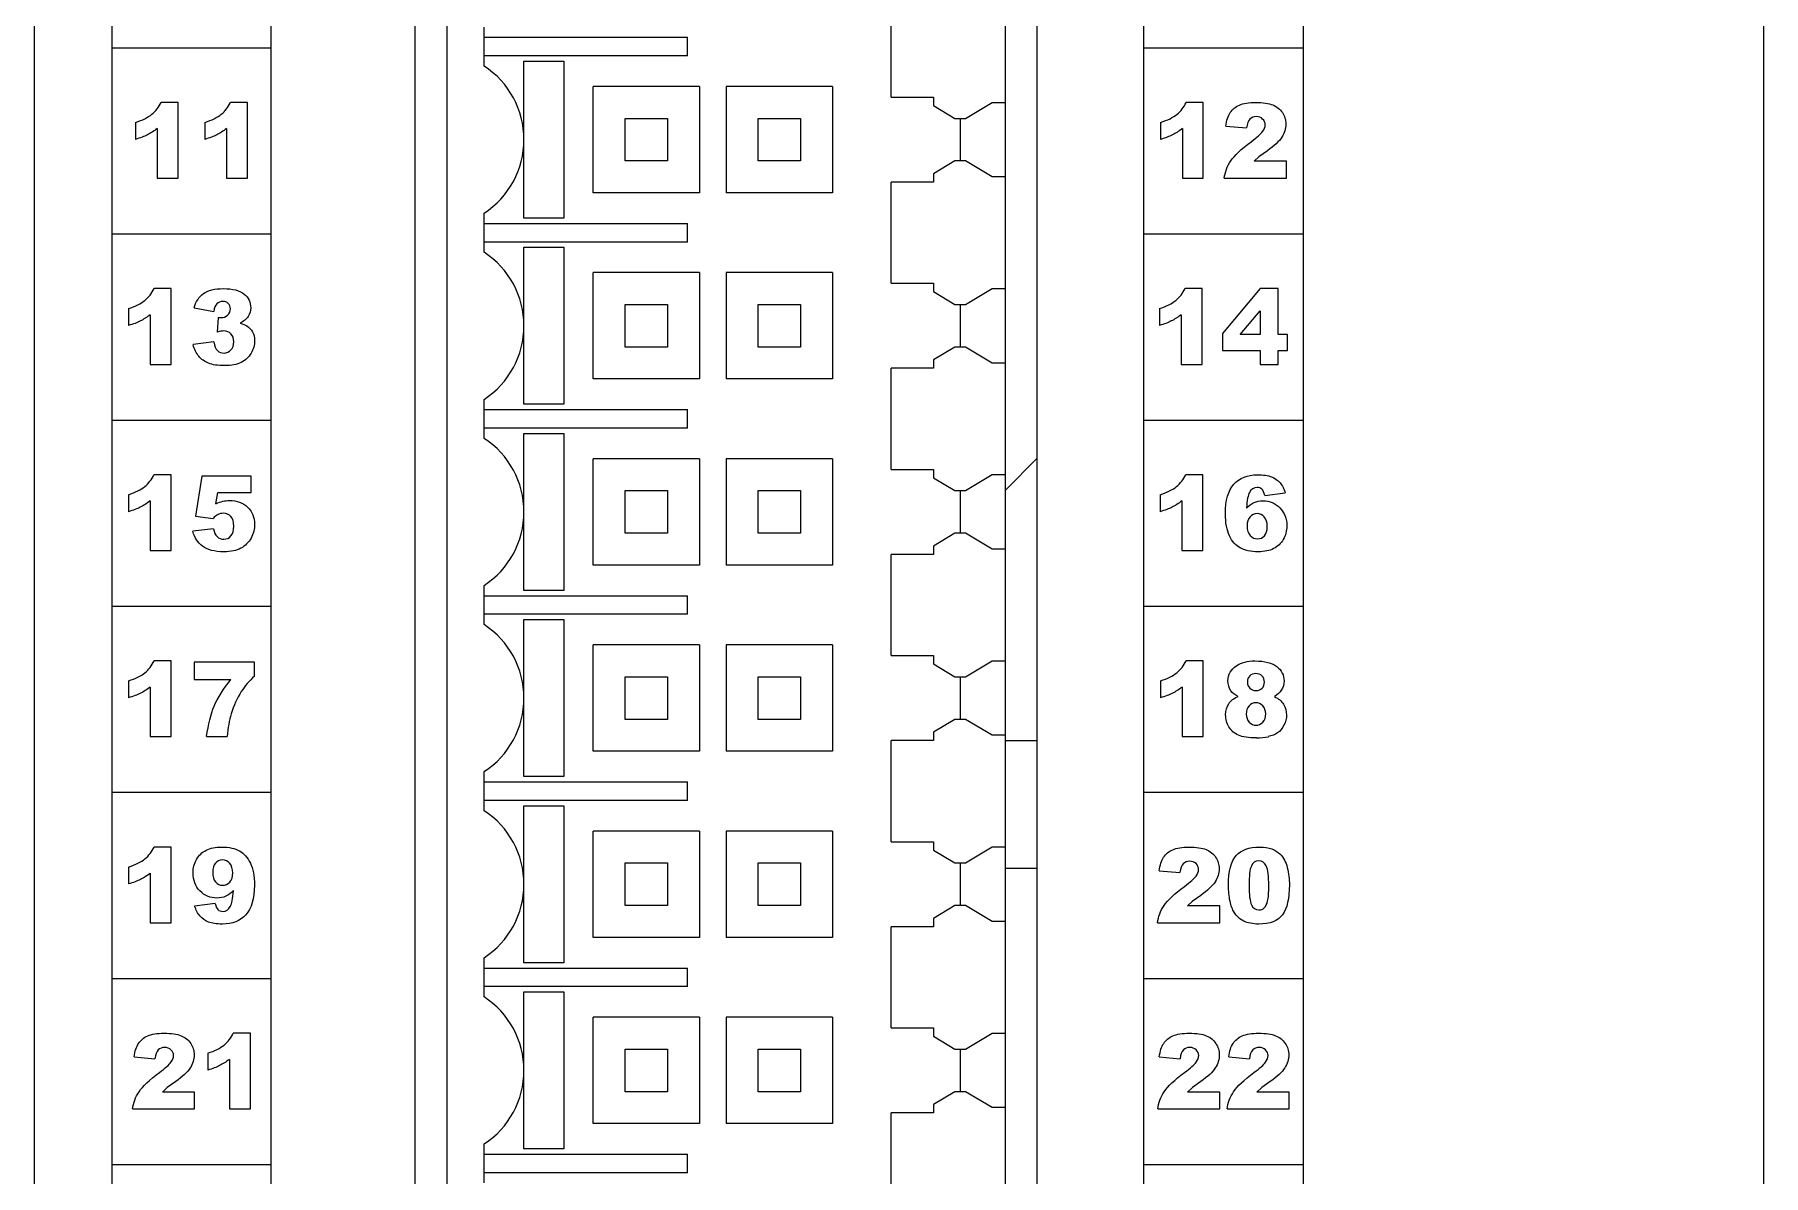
# Model space of a CAD drawing. Header units: millimetres. Extents: x 108 to 140, y 34 to 164.
# Drawn here: x 107.98 to 140.48, y 77.71 to 99.16 of the extents above; entities that cross this region are included whole.
import ezdxf

# ---------------------------------------------------------------- set-up
doc = ezdxf.new("R2010")
doc.units = ezdxf.units.MM
doc.header["$LTSCALE"] = 16.335
doc.layers.get('0').update_dxf_attribs({"linetype": 'CONTINUOUS'})

msp = doc.modelspace()

# ---------------------------------------------------------------- linework, layer by layer
at = {"linetype": 'Continuous'}
for p, q in [((107.976, 40.163), (107.976, 125.963)), ((140.476, 125.963), (140.476, 40.163)), ((115.726, 119.938), (115.726, 49.938)), ((126.226, 49.938), (126.226, 119.938)), ((115.126, 119.513), (115.126, 50.313)), ((126.826, 50.313), (126.826, 119.513)), ((109.426, 116.413), (109.426, 53.413)), ((112.426, 53.413), (112.426, 116.413)), ((128.826, 53.413), (128.826, 116.413)), ((131.826, 116.413), (131.826, 53.413)), ((124.076, 97.988), (124.076, 99.888)), ((116.426, 98.571), (116.426, 99.305)), ((109.426, 98.913), (112.426, 98.913)), ((116.426, 99.113), (120.251, 99.113)), ((120.251, 98.763), (120.251, 99.113)), ((128.826, 98.913), (131.826, 98.913)), ((120.251, 98.763), (116.426, 98.763)), ((117.176, 97.192), (117.176, 98.663)), ((117.176, 98.663), (117.927, 98.663)), ((117.927, 98.663), (117.927, 95.713)), ((118.476, 96.188), (118.476, 98.188)), ((120.476, 98.188), (118.476, 98.188)), ((120.476, 98.188), (120.476, 96.188)), ((120.976, 98.188), (120.976, 96.188)), ((122.976, 98.188), (120.976, 98.188)), ((122.976, 98.188), (122.976, 96.188)), ((110.674, 97.887), (110.353, 97.887)), ((110.674, 96.463), (110.674, 97.887)), ((111.979, 97.887), (111.657, 97.887)), ((111.979, 96.463), (111.979, 97.887)), ((124.076, 97.988), (124.876, 97.988)), ((124.876, 97.988), (124.876, 97.83)), ((124.876, 97.83), (125.278, 97.588)), ((125.476, 97.588), (125.976, 97.889)), ((125.976, 97.889), (126.226, 97.889)), ((129.946, 97.887), (129.624, 97.887)), ((129.946, 96.463), (129.946, 97.887)), ((109.872, 97.512), (109.872, 97.193)), ((111.177, 97.512), (111.177, 97.193)), ((119.076, 96.788), (119.076, 97.588)), ((119.076, 97.588), (119.876, 97.588)), ((119.876, 97.588), (119.876, 96.788)), ((121.576, 96.788), (121.576, 97.588)), ((121.576, 97.588), (122.376, 97.588)), ((122.376, 97.588), (122.376, 96.788)), ((125.278, 97.588), (125.476, 97.588)), ((125.376, 97.588), (125.376, 96.788)), ((129.144, 97.512), (129.144, 97.193)), ((110.281, 97.396), (110.281, 96.463)), ((111.585, 97.396), (111.585, 96.463)), ((117.176, 95.713), (117.176, 97.184)), ((129.553, 97.396), (129.553, 96.463)), ((130.369, 97.44), (130.759, 97.408)), ((130.993, 96.865), (130.9, 96.78)), ((131.15, 96.979), (130.993, 96.865)), ((119.876, 96.788), (119.076, 96.788)), ((122.376, 96.788), (121.576, 96.788)), ((125.278, 96.788), (124.876, 96.546)), ((124.876, 96.546), (124.876, 96.388)), ((125.476, 96.788), (125.278, 96.788)), ((125.976, 96.488), (125.476, 96.788)), ((131.507, 96.78), (130.9, 96.78)), ((131.507, 96.463), (131.507, 96.78)), ((110.281, 96.463), (110.674, 96.463)), ((111.585, 96.463), (111.979, 96.463)), ((124.076, 94.488), (124.076, 96.388)), ((124.876, 96.388), (124.076, 96.388)), ((126.226, 96.488), (125.976, 96.488)), ((129.553, 96.463), (129.946, 96.463)), ((130.34, 96.463), (131.507, 96.463)), ((120.476, 96.188), (118.476, 96.188)), ((122.976, 96.188), (120.976, 96.188)), ((116.426, 95.071), (116.426, 95.805)), ((116.426, 95.613), (120.251, 95.613)), ((117.927, 95.713), (117.176, 95.713)), ((120.251, 95.263), (120.251, 95.613)), ((112.426, 95.413), (109.426, 95.413)), ((120.251, 95.263), (116.426, 95.263)), ((131.826, 95.413), (128.826, 95.413)), ((117.176, 93.692), (117.176, 95.163)), ((117.176, 95.163), (117.927, 95.163)), ((117.927, 95.163), (117.927, 92.213)), ((118.476, 92.688), (118.476, 94.688)), ((120.476, 94.688), (118.476, 94.688)), ((120.476, 94.688), (120.476, 92.688)), ((120.976, 94.688), (120.976, 92.688)), ((122.976, 94.688), (120.976, 94.688)), ((122.976, 94.688), (122.976, 92.688)), ((110.543, 94.387), (110.221, 94.387)), ((110.543, 92.963), (110.543, 94.387)), ((124.076, 94.488), (124.876, 94.488)), ((124.876, 94.488), (124.876, 94.33)), ((124.876, 94.33), (125.278, 94.088)), ((125.476, 94.088), (125.976, 94.389)), ((125.976, 94.389), (126.226, 94.389)), ((129.924, 94.387), (129.602, 94.387)), ((129.924, 92.963), (129.924, 94.387)), ((131.015, 94.387), (130.306, 93.545)), ((131.354, 94.387), (131.015, 94.387)), ((131.354, 93.526), (131.354, 94.387)), ((109.74, 94.012), (109.74, 93.693)), ((110.975, 94.024), (111.343, 93.958)), ((119.076, 93.288), (119.076, 94.088)), ((119.076, 94.088), (119.876, 94.088)), ((119.876, 94.088), (119.876, 93.288)), ((121.576, 93.288), (121.576, 94.088)), ((121.576, 94.088), (122.376, 94.088)), ((122.376, 94.088), (122.376, 93.288)), ((125.278, 94.088), (125.476, 94.088)), ((125.376, 94.088), (125.376, 93.288)), ((129.121, 94.012), (129.121, 93.693)), ((130.64, 93.526), (131.015, 93.967)), ((131.015, 93.967), (131.015, 93.526)), ((110.149, 93.896), (110.149, 92.963)), ((111.427, 93.845), (111.407, 93.568)), ((111.427, 93.845), (111.478, 93.841)), ((117.176, 92.213), (117.176, 93.684)), ((129.53, 93.896), (129.53, 92.963)), ((111.343, 93.384), (110.954, 93.333)), ((119.876, 93.288), (119.076, 93.288)), ((122.376, 93.288), (121.576, 93.288)), ((125.278, 93.288), (124.876, 93.046)), ((125.476, 93.288), (125.278, 93.288)), ((125.976, 92.988), (125.476, 93.288)), ((130.306, 93.545), (130.306, 93.225)), ((131.015, 93.526), (130.64, 93.526)), ((131.53, 93.526), (131.354, 93.526)), ((131.53, 93.225), (131.53, 93.526)), ((110.149, 92.963), (110.543, 92.963)), ((124.876, 93.046), (124.876, 92.888)), ((126.226, 92.988), (125.976, 92.988)), ((129.53, 92.963), (129.924, 92.963)), ((130.306, 93.225), (131.015, 93.225)), ((131.015, 93.225), (131.015, 92.963)), ((131.015, 92.963), (131.354, 92.963)), ((131.354, 93.225), (131.53, 93.225)), ((131.354, 92.963), (131.354, 93.225)), ((120.476, 92.688), (118.476, 92.688)), ((122.976, 92.688), (120.976, 92.688)), ((124.876, 92.888), (124.076, 92.888)), ((124.076, 90.988), (124.076, 92.888)), ((116.426, 91.571), (116.426, 92.305)), ((116.426, 92.113), (120.251, 92.113)), ((117.927, 92.213), (117.176, 92.213)), ((120.251, 91.763), (120.251, 92.113)), ((109.426, 91.913), (112.426, 91.913)), ((120.251, 91.763), (116.426, 91.763)), ((117.176, 90.192), (117.176, 91.663)), ((117.176, 91.663), (117.927, 91.663)), ((117.927, 91.663), (117.927, 88.713)), ((128.826, 91.913), (131.826, 91.913)), ((118.476, 89.188), (118.476, 91.188)), ((120.476, 91.188), (118.476, 91.188)), ((120.476, 91.188), (120.476, 89.188)), ((120.976, 91.188), (120.976, 89.188)), ((122.976, 91.188), (120.976, 91.188)), ((122.976, 91.188), (122.976, 89.188)), ((126.226, 90.598), (126.826, 91.198)), ((110.541, 90.887), (110.219, 90.887)), ((110.541, 89.463), (110.541, 90.887)), ((111.122, 90.863), (110.999, 90.11)), ((112.045, 90.863), (111.122, 90.863)), ((112.045, 90.553), (112.045, 90.863)), ((124.076, 90.988), (124.876, 90.988)), ((124.876, 90.988), (124.876, 90.83)), ((124.876, 90.83), (125.278, 90.588)), ((125.476, 90.588), (125.976, 90.889)), ((125.976, 90.889), (126.226, 90.889)), ((129.937, 90.887), (129.616, 90.887)), ((129.937, 89.463), (129.937, 90.887)), ((109.739, 90.512), (109.739, 90.193)), ((110.148, 90.396), (110.148, 89.463)), ((111.386, 90.343), (111.42, 90.553)), ((111.42, 90.553), (112.045, 90.553)), ((119.076, 90.588), (119.876, 90.588)), ((119.076, 89.788), (119.076, 90.588)), ((119.876, 90.588), (119.876, 89.788)), ((121.576, 90.588), (122.376, 90.588)), ((121.576, 89.788), (121.576, 90.588)), ((122.376, 90.588), (122.376, 89.788)), ((125.278, 90.588), (125.476, 90.588)), ((125.376, 90.588), (125.376, 89.788)), ((129.135, 90.512), (129.135, 90.193)), ((129.544, 90.396), (129.544, 89.463)), ((131.1, 90.5), (131.486, 90.548)), ((110.999, 90.11), (111.33, 90.063)), ((117.176, 88.713), (117.176, 90.184)), ((111.341, 89.869), (110.948, 89.826)), ((119.876, 89.788), (119.076, 89.788)), ((122.376, 89.788), (121.576, 89.788)), ((125.278, 89.788), (124.876, 89.546)), ((125.476, 89.788), (125.278, 89.788)), ((125.976, 89.488), (125.476, 89.788)), ((110.148, 89.463), (110.541, 89.463)), ((124.876, 89.388), (124.076, 89.388)), ((124.076, 87.488), (124.076, 89.388)), ((124.876, 89.546), (124.876, 89.388)), ((126.226, 89.488), (125.976, 89.488)), ((129.544, 89.463), (129.937, 89.463)), ((120.476, 89.188), (118.476, 89.188)), ((122.976, 89.188), (120.976, 89.188)), ((116.426, 88.071), (116.426, 88.805)), ((112.426, 88.413), (109.426, 88.413)), ((116.426, 88.613), (120.251, 88.613)), ((117.927, 88.713), (117.176, 88.713)), ((120.251, 88.263), (120.251, 88.613)), ((131.826, 88.413), (128.826, 88.413)), ((120.251, 88.263), (116.426, 88.263)), ((117.176, 88.163), (117.927, 88.163)), ((117.176, 86.692), (117.176, 88.163)), ((117.927, 88.163), (117.927, 85.213)), ((120.476, 87.688), (118.476, 87.688)), ((118.476, 85.688), (118.476, 87.688)), ((120.476, 87.688), (120.476, 85.688)), ((122.976, 87.688), (120.976, 87.688)), ((120.976, 87.688), (120.976, 85.688)), ((122.976, 87.688), (122.976, 85.688)), ((124.076, 87.488), (124.876, 87.488)), ((124.876, 87.488), (124.876, 87.33)), ((110.544, 87.387), (110.222, 87.387)), ((110.544, 85.963), (110.544, 87.387)), ((110.974, 87.363), (110.974, 87.035)), ((112.109, 87.363), (110.974, 87.363)), ((112.109, 87.1), (112.109, 87.363)), ((124.876, 87.33), (125.278, 87.088)), ((125.476, 87.088), (125.976, 87.389)), ((125.976, 87.389), (126.226, 87.389)), ((129.943, 87.387), (129.621, 87.387)), ((129.943, 85.963), (129.943, 87.387)), ((109.742, 87.012), (109.742, 86.693)), ((110.151, 86.896), (110.151, 85.963)), ((110.974, 87.035), (111.665, 87.035)), ((119.076, 87.088), (119.876, 87.088)), ((119.076, 86.288), (119.076, 87.088)), ((119.876, 87.088), (119.876, 86.288)), ((121.576, 87.088), (122.376, 87.088)), ((121.576, 86.288), (121.576, 87.088)), ((122.376, 87.088), (122.376, 86.288)), ((125.278, 87.088), (125.476, 87.088)), ((125.376, 87.088), (125.376, 86.288)), ((129.141, 87.012), (129.141, 86.693)), ((129.55, 86.896), (129.55, 85.963)), ((117.176, 85.213), (117.176, 86.684)), ((119.876, 86.288), (119.076, 86.288)), ((122.376, 86.288), (121.576, 86.288)), ((125.278, 86.288), (124.876, 86.046)), ((125.476, 86.288), (125.278, 86.288)), ((125.976, 85.988), (125.476, 86.288)), ((110.151, 85.963), (110.544, 85.963)), ((111.21, 85.963), (111.597, 85.963)), ((124.876, 85.888), (124.076, 85.888)), ((124.076, 83.988), (124.076, 85.888)), ((124.876, 86.046), (124.876, 85.888)), ((126.226, 85.988), (125.976, 85.988)), ((126.226, 85.888), (126.826, 85.888)), ((126.226, 85.888), (126.826, 85.888)), ((129.55, 85.963), (129.943, 85.963)), ((120.476, 85.688), (118.476, 85.688)), ((122.976, 85.688), (120.976, 85.688)), ((116.426, 84.571), (116.426, 85.305)), ((117.927, 85.213), (117.176, 85.213)), ((112.426, 84.913), (109.426, 84.913)), ((116.426, 85.113), (120.251, 85.113)), ((120.251, 84.763), (120.251, 85.113)), ((131.826, 84.913), (128.826, 84.913)), ((120.251, 84.763), (116.426, 84.763)), ((117.176, 84.663), (117.927, 84.663)), ((117.176, 83.192), (117.176, 84.663)), ((117.927, 84.663), (117.927, 81.713)), ((120.476, 84.188), (118.476, 84.188)), ((118.476, 82.188), (118.476, 84.188)), ((120.476, 84.188), (120.476, 82.188)), ((122.976, 84.188), (120.976, 84.188)), ((120.976, 84.188), (120.976, 82.188)), ((122.976, 84.188), (122.976, 82.188)), ((110.545, 83.887), (110.223, 83.887)), ((110.545, 82.463), (110.545, 83.887)), ((124.076, 83.988), (124.876, 83.988)), ((124.876, 83.988), (124.876, 83.83)), ((125.476, 83.588), (125.976, 83.889)), ((125.976, 83.889), (126.226, 83.889)), ((119.076, 83.588), (119.876, 83.588)), ((119.076, 82.788), (119.076, 83.588)), ((119.876, 83.588), (119.876, 82.788)), ((121.576, 83.588), (122.376, 83.588)), ((121.576, 82.788), (121.576, 83.588)), ((122.376, 83.588), (122.376, 82.788)), ((124.876, 83.83), (125.278, 83.588)), ((125.278, 83.588), (125.476, 83.588)), ((125.376, 83.588), (125.376, 82.788)), ((109.742, 83.512), (109.742, 83.193)), ((110.151, 83.396), (110.151, 82.463)), ((126.226, 83.488), (126.826, 83.488)), ((126.226, 83.488), (126.826, 83.488)), ((129.116, 83.44), (129.505, 83.408)), ((117.176, 81.713), (117.176, 83.184)), ((129.897, 82.979), (129.739, 82.865)), ((111.372, 82.826), (110.985, 82.777)), ((119.876, 82.788), (119.076, 82.788)), ((122.376, 82.788), (121.576, 82.788)), ((125.278, 82.788), (124.876, 82.546)), ((125.476, 82.788), (125.278, 82.788)), ((125.976, 82.488), (125.476, 82.788)), ((129.739, 82.865), (129.647, 82.78)), ((130.254, 82.78), (129.647, 82.78)), ((130.254, 82.463), (130.254, 82.78)), ((110.151, 82.463), (110.545, 82.463)), ((124.876, 82.388), (124.076, 82.388)), ((124.076, 80.488), (124.076, 82.388)), ((124.876, 82.546), (124.876, 82.388)), ((126.226, 82.488), (125.976, 82.488)), ((129.087, 82.463), (130.254, 82.463)), ((120.476, 82.188), (118.476, 82.188)), ((122.976, 82.188), (120.976, 82.188)), ((116.426, 81.071), (116.426, 81.805)), ((116.426, 81.613), (120.251, 81.613)), ((117.927, 81.713), (117.176, 81.713)), ((120.251, 81.263), (120.251, 81.613)), ((109.426, 81.413), (112.426, 81.413)), ((120.251, 81.263), (116.426, 81.263)), ((128.826, 81.413), (131.826, 81.413)), ((117.176, 81.163), (117.927, 81.163)), ((117.176, 79.692), (117.176, 81.163)), ((117.927, 81.163), (117.927, 78.213)), ((120.476, 80.688), (118.476, 80.688)), ((118.476, 78.688), (118.476, 80.688)), ((120.476, 80.688), (120.476, 78.688)), ((122.976, 80.688), (120.976, 80.688)), ((120.976, 80.688), (120.976, 78.688)), ((122.976, 80.688), (122.976, 78.688)), ((112.033, 80.387), (111.711, 80.387)), ((112.033, 78.963), (112.033, 80.387)), ((124.076, 80.488), (124.876, 80.488)), ((124.876, 80.488), (124.876, 80.33)), ((124.876, 80.33), (125.278, 80.088)), ((125.476, 80.088), (125.976, 80.389)), ((125.976, 80.389), (126.226, 80.389)), ((111.231, 80.012), (111.231, 79.693)), ((119.076, 80.088), (119.876, 80.088)), ((119.076, 79.288), (119.076, 80.088)), ((119.876, 80.088), (119.876, 79.288)), ((121.576, 80.088), (122.376, 80.088)), ((121.576, 79.288), (121.576, 80.088)), ((122.376, 80.088), (122.376, 79.288)), ((125.278, 80.088), (125.476, 80.088)), ((125.376, 80.088), (125.376, 79.288)), ((109.847, 79.94), (110.237, 79.908)), ((111.639, 79.896), (111.639, 78.963)), ((117.176, 78.213), (117.176, 79.684)), ((129.118, 79.94), (129.508, 79.908)), ((130.423, 79.94), (130.813, 79.908)), ((110.471, 79.365), (110.378, 79.28)), ((110.628, 79.479), (110.471, 79.365)), ((129.742, 79.365), (129.649, 79.28)), ((129.899, 79.479), (129.742, 79.365)), ((131.047, 79.365), (130.954, 79.28)), ((131.204, 79.479), (131.047, 79.365)), ((110.985, 79.28), (110.378, 79.28)), ((110.985, 78.963), (110.985, 79.28)), ((119.876, 79.288), (119.076, 79.288)), ((122.376, 79.288), (121.576, 79.288)), ((125.278, 79.288), (124.876, 79.046)), ((124.876, 79.046), (124.876, 78.888)), ((125.476, 79.288), (125.278, 79.288)), ((125.976, 78.988), (125.476, 79.288)), ((126.226, 78.988), (125.976, 78.988)), ((130.257, 79.28), (129.649, 79.28)), ((130.257, 78.963), (130.257, 79.28)), ((131.561, 79.28), (130.954, 79.28)), ((131.561, 78.963), (131.561, 79.28)), ((109.818, 78.963), (110.985, 78.963)), ((111.639, 78.963), (112.033, 78.963)), ((120.476, 78.688), (118.476, 78.688)), ((122.976, 78.688), (120.976, 78.688)), ((124.876, 78.888), (124.076, 78.888)), ((124.076, 76.988), (124.076, 78.888)), ((129.09, 78.963), (130.257, 78.963)), ((130.394, 78.963), (131.561, 78.963)), ((116.426, 77.571), (116.426, 78.305)), ((116.426, 78.113), (120.251, 78.113)), ((117.927, 78.213), (117.176, 78.213)), ((120.251, 77.763), (120.251, 78.113)), ((112.426, 77.913), (109.426, 77.913)), ((120.251, 77.763), (116.426, 77.763)), ((131.826, 77.913), (128.826, 77.913))]:
    msp.add_line(p, q, dxfattribs=at)
for centre, radius, start, end in [((115.526, 97.188), 1.65, 303.0557, 56.9443), ((115.526, 93.688), 1.65, 303.0557, 56.9443), ((115.526, 90.188), 1.65, 303.0557, 56.9443), ((115.526, 86.688), 1.65, 303.0557, 56.9443), ((130.946, 87.01), 1.071, 270.0061, 282.0044), ((115.526, 83.188), 1.65, 303.0557, 56.9443), ((115.526, 79.688), 1.65, 303.0557, 56.9443)]:
    msp.add_arc(centre, radius, start, end, dxfattribs=at)
for points in [[(110.181, 97.665), (110.253, 97.725), (110.311, 97.799), (110.353, 97.887)], [(111.485, 97.665), (111.558, 97.725), (111.615, 97.799), (111.657, 97.887)], [(129.452, 97.665), (129.525, 97.725), (129.582, 97.799), (129.624, 97.887)], [(130.453, 97.696), (130.493, 97.757), (130.55, 97.805), (130.625, 97.837)], [(130.625, 97.837), (130.699, 97.87), (130.802, 97.887), (130.933, 97.887)], [(130.933, 97.887), (131.07, 97.887), (131.176, 97.871), (131.252, 97.84)], [(131.252, 97.84), (131.329, 97.809), (131.388, 97.761), (131.432, 97.696)], [(109.872, 97.512), (110.004, 97.554), (110.107, 97.605), (110.181, 97.665)], [(111.177, 97.512), (111.309, 97.554), (111.412, 97.605), (111.485, 97.665)], [(129.144, 97.512), (129.276, 97.554), (129.379, 97.605), (129.452, 97.665)], [(130.369, 97.44), (130.384, 97.549), (130.412, 97.635), (130.453, 97.696)], [(130.822, 97.573), (130.79, 97.542), (130.769, 97.487), (130.759, 97.408)], [(130.944, 97.62), (130.894, 97.62), (130.853, 97.604), (130.822, 97.573)], [(131.062, 97.575), (131.031, 97.605), (130.992, 97.62), (130.944, 97.62)], [(131.11, 97.466), (131.11, 97.508), (131.094, 97.544), (131.062, 97.575)], [(131.432, 97.696), (131.476, 97.631), (131.498, 97.559), (131.498, 97.479)], [(110.096, 97.278), (110.036, 97.248), (109.962, 97.219), (109.872, 97.193)], [(110.281, 97.396), (110.217, 97.347), (110.155, 97.308), (110.096, 97.278)], [(111.4, 97.278), (111.341, 97.248), (111.266, 97.219), (111.177, 97.193)], [(111.585, 97.396), (111.521, 97.347), (111.459, 97.308), (111.4, 97.278)], [(129.367, 97.278), (129.308, 97.248), (129.234, 97.219), (129.144, 97.193)], [(129.553, 97.396), (129.489, 97.347), (129.426, 97.308), (129.367, 97.278)], [(130.844, 97.148), (130.957, 97.232), (131.03, 97.297), (131.062, 97.341)], [(131.062, 97.341), (131.094, 97.385), (131.11, 97.426), (131.11, 97.466)], [(131.423, 97.235), (131.373, 97.156), (131.282, 97.071), (131.15, 96.979)], [(131.498, 97.479), (131.498, 97.393), (131.472, 97.312), (131.423, 97.235)], [(130.462, 96.788), (130.529, 96.889), (130.656, 97.009), (130.844, 97.148)], [(130.34, 96.463), (130.354, 96.578), (130.394, 96.686), (130.462, 96.788)], [(110.049, 94.165), (110.121, 94.225), (110.179, 94.299), (110.221, 94.387)], [(110.975, 94.024), (111.006, 94.141), (111.064, 94.23), (111.151, 94.293)], [(111.151, 94.293), (111.238, 94.355), (111.361, 94.387), (111.521, 94.387)], [(111.521, 94.387), (111.703, 94.387), (111.835, 94.353), (111.916, 94.284)], [(111.916, 94.284), (111.998, 94.216), (112.039, 94.131), (112.039, 94.028)], [(129.43, 94.165), (129.502, 94.225), (129.56, 94.299), (129.602, 94.387)], [(109.74, 94.012), (109.872, 94.054), (109.975, 94.105), (110.049, 94.165)], [(111.401, 94.103), (111.372, 94.076), (111.352, 94.027), (111.343, 93.958)], [(111.513, 94.145), (111.467, 94.145), (111.43, 94.131), (111.401, 94.103)], [(111.617, 94.107), (111.592, 94.132), (111.557, 94.145), (111.513, 94.145)], [(111.605, 93.889), (111.639, 93.922), (111.656, 93.96), (111.656, 94.005)], [(111.656, 94.005), (111.656, 94.047), (111.643, 94.081), (111.617, 94.107)], [(112.039, 94.028), (112.039, 93.967), (112.022, 93.912), (111.989, 93.864)], [(129.121, 94.012), (129.253, 94.054), (129.356, 94.105), (129.43, 94.165)], [(109.964, 93.778), (109.905, 93.748), (109.83, 93.719), (109.74, 93.693)], [(110.149, 93.896), (110.085, 93.847), (110.023, 93.808), (109.964, 93.778)], [(111.478, 93.841), (111.528, 93.841), (111.57, 93.857), (111.605, 93.889)], [(111.989, 93.864), (111.956, 93.814), (111.906, 93.771), (111.839, 93.735)], [(111.839, 93.735), (111.893, 93.721), (111.935, 93.705), (111.963, 93.688)], [(111.963, 93.688), (112.009, 93.659), (112.046, 93.621), (112.072, 93.574)], [(129.345, 93.778), (129.286, 93.748), (129.211, 93.719), (129.121, 93.693)], [(129.53, 93.896), (129.466, 93.847), (129.404, 93.808), (129.345, 93.778)], [(111.063, 93.115), (111.015, 93.172), (110.979, 93.245), (110.954, 93.333)], [(111.343, 93.384), (111.358, 93.306), (111.381, 93.251), (111.414, 93.221)], [(111.533, 93.59), (111.502, 93.59), (111.46, 93.583), (111.407, 93.568)], [(111.668, 93.537), (111.635, 93.572), (111.59, 93.59), (111.533, 93.59)], [(111.667, 93.233), (111.701, 93.271), (111.719, 93.322), (111.719, 93.386)], [(111.719, 93.386), (111.719, 93.451), (111.702, 93.501), (111.668, 93.537)], [(112.111, 93.407), (112.111, 93.325), (112.089, 93.247), (112.046, 93.172)], [(112.072, 93.574), (112.097, 93.527), (112.111, 93.472), (112.111, 93.407)], [(111.245, 92.984), (111.171, 93.014), (111.111, 93.058), (111.063, 93.115)], [(111.546, 92.939), (111.418, 92.939), (111.318, 92.954), (111.245, 92.984)], [(111.414, 93.221), (111.446, 93.19), (111.487, 93.176), (111.537, 93.176)], [(111.537, 93.176), (111.588, 93.176), (111.632, 93.195), (111.667, 93.233)], [(111.862, 93), (111.782, 92.96), (111.676, 92.939), (111.546, 92.939)], [(112.046, 93.172), (112.004, 93.098), (111.943, 93.039), (111.862, 93)], [(110.047, 90.665), (110.12, 90.725), (110.177, 90.799), (110.219, 90.887)], [(129.444, 90.665), (129.516, 90.725), (129.574, 90.799), (129.616, 90.887)], [(130.362, 90.155), (130.362, 90.407), (130.415, 90.593), (130.522, 90.71)], [(130.522, 90.71), (130.628, 90.828), (130.775, 90.887), (130.964, 90.887)], [(130.964, 90.887), (131.075, 90.887), (131.163, 90.874), (131.228, 90.848)], [(131.228, 90.848), (131.292, 90.822), (131.346, 90.785), (131.389, 90.735)], [(131.389, 90.735), (131.431, 90.685), (131.463, 90.622), (131.486, 90.548)], [(109.739, 90.512), (109.871, 90.554), (109.974, 90.605), (110.047, 90.665)], [(110.148, 90.396), (110.084, 90.347), (110.022, 90.308), (109.963, 90.278)], [(111.386, 90.343), (111.429, 90.363), (111.472, 90.378), (111.514, 90.388)], [(111.514, 90.388), (111.556, 90.398), (111.598, 90.404), (111.64, 90.404)], [(111.64, 90.404), (111.78, 90.404), (111.893, 90.361), (111.981, 90.276)], [(129.135, 90.512), (129.267, 90.554), (129.37, 90.605), (129.444, 90.665)], [(129.544, 90.396), (129.48, 90.347), (129.418, 90.308), (129.359, 90.278)], [(130.813, 90.553), (130.787, 90.507), (130.768, 90.408), (130.757, 90.259)], [(130.757, 90.259), (130.803, 90.305), (130.85, 90.34), (130.9, 90.363)], [(130.96, 90.648), (130.897, 90.648), (130.847, 90.616), (130.813, 90.553)], [(130.9, 90.363), (130.949, 90.386), (131.005, 90.397), (131.07, 90.397)], [(131.048, 90.614), (131.024, 90.637), (130.995, 90.648), (130.96, 90.648)], [(131.1, 90.5), (131.089, 90.554), (131.072, 90.592), (131.048, 90.614)], [(131.07, 90.397), (131.194, 90.397), (131.3, 90.352), (131.386, 90.263)], [(109.963, 90.278), (109.903, 90.248), (109.829, 90.219), (109.739, 90.193)], [(111.416, 90.136), (111.389, 90.122), (111.361, 90.097), (111.33, 90.063)], [(111.525, 90.163), (111.487, 90.163), (111.45, 90.153), (111.416, 90.136)], [(111.667, 90.104), (111.631, 90.143), (111.584, 90.163), (111.525, 90.163)], [(111.721, 89.921), (111.721, 90.004), (111.702, 90.066), (111.667, 90.104)], [(111.981, 90.276), (112.068, 90.192), (112.112, 90.085), (112.112, 89.957)], [(129.359, 90.278), (129.299, 90.248), (129.225, 90.219), (129.135, 90.193)], [(130.438, 89.739), (130.387, 89.844), (130.362, 89.983), (130.362, 90.155)], [(130.825, 90.096), (130.788, 90.056), (130.77, 89.999), (130.77, 89.924)], [(130.961, 90.156), (130.907, 90.156), (130.861, 90.136), (130.825, 90.096)], [(131.093, 90.094), (131.058, 90.135), (131.014, 90.156), (130.961, 90.156)], [(131.147, 89.914), (131.147, 89.992), (131.129, 90.052), (131.093, 90.094)], [(131.386, 90.263), (131.472, 90.174), (131.516, 90.061), (131.516, 89.924)], [(111.02, 89.662), (110.991, 89.706), (110.967, 89.76), (110.948, 89.826)], [(111.341, 89.869), (111.351, 89.806), (111.373, 89.757), (111.408, 89.724)], [(111.408, 89.724), (111.443, 89.692), (111.485, 89.676), (111.533, 89.676)], [(111.533, 89.676), (111.587, 89.676), (111.632, 89.696), (111.667, 89.737)], [(111.667, 89.737), (111.702, 89.778), (111.721, 89.839), (111.721, 89.921)], [(112.112, 89.957), (112.112, 89.866), (112.089, 89.779), (112.045, 89.696)], [(130.641, 89.511), (130.556, 89.559), (130.488, 89.634), (130.438, 89.739)], [(130.77, 89.924), (130.77, 89.848), (130.789, 89.789), (130.827, 89.746)], [(130.827, 89.746), (130.866, 89.703), (130.912, 89.682), (130.968, 89.682)], [(130.968, 89.682), (131.018, 89.682), (131.061, 89.701), (131.096, 89.74)], [(131.096, 89.74), (131.13, 89.778), (131.147, 89.836), (131.147, 89.914)], [(131.516, 89.924), (131.516, 89.832), (131.494, 89.748), (131.45, 89.671)], [(111.131, 89.543), (111.086, 89.578), (111.048, 89.618), (111.02, 89.662)], [(111.3, 89.465), (111.234, 89.482), (111.177, 89.509), (111.131, 89.543)], [(111.537, 89.439), (111.445, 89.439), (111.365, 89.449), (111.3, 89.465)], [(111.853, 89.505), (111.771, 89.461), (111.665, 89.439), (111.537, 89.439)], [(112.045, 89.696), (111.999, 89.612), (111.935, 89.549), (111.853, 89.505)], [(130.978, 89.439), (130.838, 89.439), (130.725, 89.463), (130.641, 89.511)], [(131.268, 89.498), (131.191, 89.459), (131.095, 89.439), (130.978, 89.439)], [(131.45, 89.671), (131.406, 89.595), (131.346, 89.537), (131.268, 89.498)], [(109.742, 87.012), (109.874, 87.054), (109.977, 87.105), (110.05, 87.165)], [(110.05, 87.165), (110.123, 87.225), (110.18, 87.299), (110.222, 87.387)], [(112.109, 87.1), (112.01, 87.011), (111.928, 86.914), (111.862, 86.811)], [(129.141, 87.012), (129.273, 87.054), (129.376, 87.105), (129.449, 87.165)], [(129.449, 87.165), (129.522, 87.225), (129.579, 87.299), (129.621, 87.387)], [(130.409, 87.013), (130.409, 87.13), (130.464, 87.226), (130.574, 87.301)], [(130.574, 87.301), (130.66, 87.358), (130.774, 87.387), (130.915, 87.387)], [(130.819, 87.105), (130.789, 87.076), (130.775, 87.037), (130.775, 86.991)], [(130.934, 87.15), (130.887, 87.15), (130.848, 87.135), (130.819, 87.105)], [(130.915, 87.387), (131.102, 87.387), (131.24, 87.351), (131.329, 87.28)], [(131.049, 87.104), (131.018, 87.135), (130.98, 87.15), (130.934, 87.15)], [(131.094, 86.987), (131.094, 87.035), (131.079, 87.074), (131.049, 87.104)], [(131.329, 87.28), (131.419, 87.208), (131.464, 87.119), (131.464, 87.011)], [(109.966, 86.778), (109.906, 86.748), (109.832, 86.719), (109.742, 86.693)], [(110.151, 86.896), (110.087, 86.847), (110.025, 86.808), (109.966, 86.778)], [(111.353, 86.538), (111.419, 86.693), (111.523, 86.858), (111.665, 87.035)], [(111.862, 86.811), (111.782, 86.685), (111.718, 86.545), (111.671, 86.39)], [(129.365, 86.778), (129.305, 86.748), (129.231, 86.719), (129.141, 86.693)], [(129.55, 86.896), (129.486, 86.847), (129.424, 86.808), (129.365, 86.778)], [(130.466, 86.824), (130.428, 86.879), (130.409, 86.942), (130.409, 87.013)], [(130.6, 86.716), (130.539, 86.748), (130.494, 86.784), (130.466, 86.824)], [(130.775, 86.991), (130.775, 86.942), (130.789, 86.903), (130.82, 86.873)], [(130.82, 86.873), (130.85, 86.844), (130.89, 86.829), (130.941, 86.829)], [(130.941, 86.829), (130.985, 86.829), (131.022, 86.844), (131.051, 86.873)], [(131.051, 86.873), (131.08, 86.902), (131.094, 86.94), (131.094, 86.987)], [(131.411, 86.834), (131.384, 86.793), (131.342, 86.754), (131.285, 86.716)], [(131.464, 87.011), (131.464, 86.948), (131.446, 86.888), (131.411, 86.834)], [(111.21, 85.963), (111.24, 86.191), (111.288, 86.383), (111.353, 86.538)], [(130.366, 86.375), (130.366, 86.457), (130.385, 86.526), (130.423, 86.583)], [(130.423, 86.583), (130.462, 86.64), (130.52, 86.684), (130.6, 86.716)], [(130.807, 86.543), (130.771, 86.504), (130.754, 86.453), (130.754, 86.388)], [(130.934, 86.6), (130.886, 86.6), (130.844, 86.581), (130.807, 86.543)], [(131.063, 86.541), (131.026, 86.58), (130.983, 86.6), (130.934, 86.6)], [(131.12, 86.389), (131.12, 86.45), (131.101, 86.501), (131.063, 86.541)], [(131.285, 86.716), (131.36, 86.679), (131.417, 86.631), (131.454, 86.571)], [(131.454, 86.571), (131.491, 86.511), (131.51, 86.445), (131.51, 86.373)], [(111.671, 86.39), (111.635, 86.27), (111.61, 86.127), (111.597, 85.963)], [(130.427, 86.146), (130.386, 86.214), (130.366, 86.291), (130.366, 86.375)], [(130.606, 85.992), (130.528, 86.026), (130.467, 86.078), (130.427, 86.146)], [(130.754, 86.388), (130.754, 86.326), (130.772, 86.275), (130.81, 86.236)], [(130.81, 86.236), (130.847, 86.197), (130.89, 86.178), (130.939, 86.178)], [(130.939, 86.178), (130.985, 86.178), (131.027, 86.197), (131.064, 86.237)], [(131.064, 86.237), (131.101, 86.277), (131.12, 86.328), (131.12, 86.389)], [(131.462, 86.176), (131.429, 86.115), (131.39, 86.068), (131.343, 86.035)], [(131.51, 86.373), (131.51, 86.302), (131.494, 86.237), (131.462, 86.176)], [(130.946, 85.939), (130.797, 85.939), (130.684, 85.957), (130.606, 85.992)], [(131.343, 86.035), (131.296, 86.002), (131.238, 85.977), (131.168, 85.963)], [(110.051, 83.665), (110.123, 83.725), (110.181, 83.799), (110.223, 83.887)], [(111.202, 83.828), (111.279, 83.867), (111.376, 83.887), (111.493, 83.887)], [(111.493, 83.887), (111.632, 83.887), (111.745, 83.862), (111.83, 83.814)], [(129.372, 83.837), (129.446, 83.87), (129.548, 83.887), (129.68, 83.887)], [(129.68, 83.887), (129.817, 83.887), (129.923, 83.871), (129.999, 83.84)], [(130.564, 83.727), (130.659, 83.833), (130.805, 83.887), (131.002, 83.887)], [(131.002, 83.887), (131.095, 83.887), (131.173, 83.874), (131.234, 83.851)], [(131.234, 83.851), (131.294, 83.829), (131.344, 83.798), (131.382, 83.761)], [(109.742, 83.512), (109.874, 83.554), (109.977, 83.605), (110.051, 83.665)], [(110.955, 83.401), (110.955, 83.493), (110.977, 83.578), (111.021, 83.655)], [(111.021, 83.655), (111.065, 83.731), (111.125, 83.789), (111.202, 83.828)], [(111.376, 83.586), (111.341, 83.547), (111.325, 83.489), (111.325, 83.411)], [(111.504, 83.644), (111.453, 83.644), (111.41, 83.624), (111.376, 83.586)], [(111.644, 83.579), (111.606, 83.622), (111.559, 83.644), (111.504, 83.644)], [(111.701, 83.402), (111.701, 83.477), (111.682, 83.536), (111.644, 83.579)], [(111.83, 83.814), (111.914, 83.767), (111.982, 83.69), (112.032, 83.585)], [(112.032, 83.585), (112.083, 83.48), (112.109, 83.343), (112.109, 83.171)], [(129.116, 83.44), (129.131, 83.549), (129.159, 83.635), (129.199, 83.696)], [(129.199, 83.696), (129.24, 83.757), (129.297, 83.805), (129.372, 83.837)], [(129.568, 83.573), (129.537, 83.542), (129.516, 83.487), (129.505, 83.408)], [(129.69, 83.62), (129.641, 83.62), (129.6, 83.604), (129.568, 83.573)], [(129.809, 83.575), (129.777, 83.605), (129.738, 83.62), (129.69, 83.62)], [(129.857, 83.466), (129.857, 83.508), (129.84, 83.544), (129.809, 83.575)], [(129.999, 83.84), (130.075, 83.809), (130.135, 83.761), (130.178, 83.696)], [(130.178, 83.696), (130.222, 83.631), (130.244, 83.559), (130.244, 83.479)], [(130.42, 83.169), (130.42, 83.434), (130.468, 83.62), (130.564, 83.727)], [(130.849, 83.53), (130.82, 83.465), (130.806, 83.344), (130.806, 83.168)], [(130.988, 83.628), (130.923, 83.628), (130.878, 83.595), (130.849, 83.53)], [(131.13, 83.532), (131.098, 83.596), (131.051, 83.628), (130.988, 83.628)], [(131.177, 83.157), (131.177, 83.343), (131.161, 83.468), (131.13, 83.532)], [(131.382, 83.761), (131.42, 83.724), (131.45, 83.684), (131.472, 83.643)], [(131.472, 83.643), (131.494, 83.602), (131.512, 83.555), (131.525, 83.5)], [(109.966, 83.278), (109.907, 83.248), (109.832, 83.219), (109.742, 83.193)], [(110.151, 83.396), (110.087, 83.347), (110.025, 83.308), (109.966, 83.278)], [(111.084, 83.063), (110.998, 83.152), (110.955, 83.264), (110.955, 83.401)], [(111.325, 83.411), (111.325, 83.333), (111.342, 83.273), (111.377, 83.232)], [(111.377, 83.232), (111.413, 83.19), (111.457, 83.17), (111.51, 83.17)], [(111.51, 83.17), (111.564, 83.17), (111.61, 83.19), (111.647, 83.23)], [(111.647, 83.23), (111.683, 83.27), (111.701, 83.327), (111.701, 83.402)], [(129.59, 83.148), (129.704, 83.232), (129.776, 83.297), (129.809, 83.341)], [(129.809, 83.341), (129.84, 83.385), (129.857, 83.426), (129.857, 83.466)], [(130.169, 83.235), (130.119, 83.156), (130.029, 83.071), (129.897, 82.979)], [(130.244, 83.479), (130.244, 83.393), (130.219, 83.312), (130.169, 83.235)], [(131.525, 83.5), (131.551, 83.395), (131.564, 83.286), (131.564, 83.174)], [(111.402, 82.929), (111.276, 82.929), (111.17, 82.973), (111.084, 83.063)], [(111.572, 82.962), (111.522, 82.94), (111.466, 82.929), (111.402, 82.929)], [(111.715, 83.068), (111.669, 83.02), (111.621, 82.984), (111.572, 82.962)], [(111.658, 82.773), (111.683, 82.818), (111.702, 82.917), (111.715, 83.068)], [(112.109, 83.171), (112.109, 82.918), (112.055, 82.732), (111.949, 82.615)], [(129.208, 82.788), (129.276, 82.889), (129.403, 83.009), (129.59, 83.148)], [(130.448, 82.872), (130.429, 82.962), (130.42, 83.06), (130.42, 83.169)], [(130.806, 83.168), (130.806, 82.989), (130.821, 82.867), (130.853, 82.802)], [(131.092, 82.746), (131.121, 82.773), (131.143, 82.817), (131.156, 82.877)], [(131.156, 82.877), (131.17, 82.937), (131.177, 83.03), (131.177, 83.157)], [(131.564, 83.174), (131.564, 82.919), (131.521, 82.733), (131.435, 82.616)], [(111.083, 82.591), (111.04, 82.641), (111.008, 82.703), (110.985, 82.777)], [(111.244, 82.478), (111.179, 82.503), (111.125, 82.541), (111.083, 82.591)], [(111.372, 82.826), (111.381, 82.771), (111.398, 82.733), (111.423, 82.711)], [(111.423, 82.711), (111.447, 82.688), (111.477, 82.678), (111.512, 82.678)], [(111.949, 82.615), (111.842, 82.497), (111.695, 82.439), (111.507, 82.439)], [(111.512, 82.678), (111.574, 82.678), (111.623, 82.709), (111.658, 82.773)], [(129.087, 82.463), (129.1, 82.578), (129.14, 82.686), (129.208, 82.788)], [(130.526, 82.66), (130.493, 82.712), (130.467, 82.782), (130.448, 82.872)], [(130.706, 82.495), (130.633, 82.533), (130.573, 82.588), (130.526, 82.66)], [(130.853, 82.802), (130.884, 82.737), (130.93, 82.705), (130.99, 82.705)], [(130.99, 82.705), (131.029, 82.705), (131.064, 82.718), (131.092, 82.746)], [(131.435, 82.616), (131.349, 82.497), (131.201, 82.439), (130.991, 82.439)], [(111.507, 82.439), (111.395, 82.439), (111.308, 82.453), (111.244, 82.478)], [(130.991, 82.439), (130.873, 82.439), (130.778, 82.458), (130.706, 82.495)], [(109.931, 80.196), (109.971, 80.257), (110.028, 80.305), (110.103, 80.337)], [(110.103, 80.337), (110.177, 80.37), (110.28, 80.387), (110.411, 80.387)], [(110.411, 80.387), (110.548, 80.387), (110.654, 80.371), (110.73, 80.34)], [(110.73, 80.34), (110.807, 80.309), (110.866, 80.261), (110.91, 80.196)], [(111.539, 80.165), (111.612, 80.225), (111.669, 80.299), (111.711, 80.387)], [(129.202, 80.196), (129.243, 80.257), (129.3, 80.305), (129.374, 80.337)], [(129.374, 80.337), (129.449, 80.37), (129.551, 80.387), (129.683, 80.387)], [(129.683, 80.387), (129.819, 80.387), (129.925, 80.371), (130.002, 80.34)], [(130.002, 80.34), (130.078, 80.309), (130.137, 80.261), (130.181, 80.196)], [(130.507, 80.196), (130.547, 80.257), (130.604, 80.305), (130.679, 80.337)], [(130.679, 80.337), (130.753, 80.37), (130.856, 80.387), (130.987, 80.387)], [(130.987, 80.387), (131.124, 80.387), (131.23, 80.371), (131.306, 80.34)], [(131.306, 80.34), (131.383, 80.309), (131.442, 80.261), (131.486, 80.196)], [(109.847, 79.94), (109.862, 80.049), (109.89, 80.135), (109.931, 80.196)], [(110.3, 80.073), (110.268, 80.042), (110.247, 79.987), (110.237, 79.908)], [(110.422, 80.12), (110.372, 80.12), (110.331, 80.104), (110.3, 80.073)], [(110.54, 80.075), (110.509, 80.105), (110.47, 80.12), (110.422, 80.12)], [(110.588, 79.966), (110.588, 80.008), (110.572, 80.044), (110.54, 80.075)], [(110.54, 79.841), (110.572, 79.885), (110.588, 79.926), (110.588, 79.966)], [(110.976, 79.979), (110.976, 79.893), (110.95, 79.812), (110.9, 79.735)], [(110.91, 80.196), (110.954, 80.131), (110.976, 80.059), (110.976, 79.979)], [(111.231, 80.012), (111.362, 80.054), (111.466, 80.105), (111.539, 80.165)], [(129.118, 79.94), (129.134, 80.049), (129.161, 80.135), (129.202, 80.196)], [(129.571, 80.073), (129.54, 80.042), (129.519, 79.987), (129.508, 79.908)], [(129.693, 80.12), (129.644, 80.12), (129.603, 80.104), (129.571, 80.073)], [(129.812, 80.075), (129.78, 80.105), (129.741, 80.12), (129.693, 80.12)], [(129.811, 79.841), (129.843, 79.885), (129.86, 79.926), (129.86, 79.966)], [(129.86, 79.966), (129.86, 80.008), (129.843, 80.044), (129.812, 80.075)], [(130.247, 79.979), (130.247, 79.893), (130.221, 79.812), (130.172, 79.735)], [(130.181, 80.196), (130.225, 80.131), (130.247, 80.059), (130.247, 79.979)], [(130.423, 79.94), (130.438, 80.049), (130.466, 80.135), (130.507, 80.196)], [(130.876, 80.073), (130.844, 80.042), (130.823, 79.987), (130.813, 79.908)], [(130.998, 80.12), (130.948, 80.12), (130.907, 80.104), (130.876, 80.073)], [(131.116, 80.075), (131.085, 80.105), (131.046, 80.12), (130.998, 80.12)], [(131.164, 79.966), (131.164, 80.008), (131.148, 80.044), (131.116, 80.075)], [(131.116, 79.841), (131.148, 79.885), (131.164, 79.926), (131.164, 79.966)], [(131.552, 79.979), (131.552, 79.893), (131.526, 79.812), (131.477, 79.735)], [(131.486, 80.196), (131.53, 80.131), (131.552, 80.059), (131.552, 79.979)], [(109.94, 79.288), (110.007, 79.389), (110.134, 79.509), (110.322, 79.648)], [(110.322, 79.648), (110.435, 79.732), (110.508, 79.797), (110.54, 79.841)], [(110.9, 79.735), (110.851, 79.656), (110.76, 79.571), (110.628, 79.479)], [(111.454, 79.778), (111.395, 79.748), (111.32, 79.719), (111.231, 79.693)], [(111.639, 79.896), (111.575, 79.847), (111.513, 79.808), (111.454, 79.778)], [(129.211, 79.288), (129.279, 79.389), (129.406, 79.509), (129.593, 79.648)], [(129.593, 79.648), (129.707, 79.732), (129.779, 79.797), (129.811, 79.841)], [(130.172, 79.735), (130.122, 79.656), (130.031, 79.571), (129.899, 79.479)], [(130.516, 79.288), (130.583, 79.389), (130.71, 79.509), (130.898, 79.648)], [(130.898, 79.648), (131.011, 79.732), (131.084, 79.797), (131.116, 79.841)], [(131.477, 79.735), (131.427, 79.656), (131.336, 79.571), (131.204, 79.479)], [(109.818, 78.963), (109.832, 79.078), (109.872, 79.186), (109.94, 79.288)], [(129.09, 78.963), (129.103, 79.078), (129.143, 79.186), (129.211, 79.288)], [(130.394, 78.963), (130.408, 79.078), (130.448, 79.186), (130.516, 79.288)]]:
    msp.add_open_spline(points, degree=3, dxfattribs=at)

doc.saveas('drawing.dxf')
